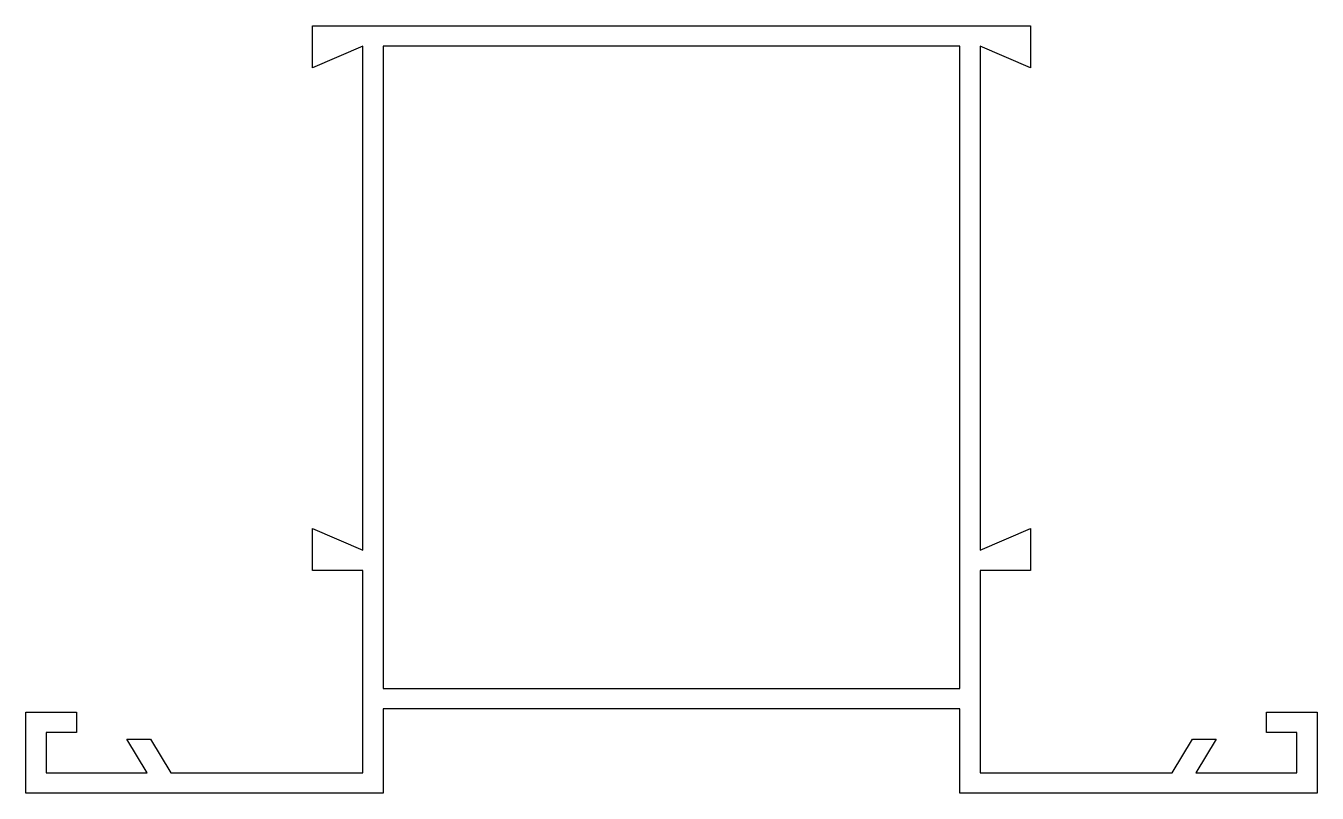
# Model space of a CAD drawing. Extents: x 118.5 to 195.1, y 199.3 to 244.8.
import ezdxf

# ---------------------------------------------------------------- set-up
doc = ezdxf.new("R2010")
doc.units = 0
doc.layers.add('ER', color=220, linetype='CONTINUOUS')

msp = doc.modelspace()

# ---------------------------------------------------------------- linework, layer by layer
at = {"layer": 'ER', "color": 7}
for points in [[(195.117, 204.113), (195.117, 199.313), (173.919, 199.313), (173.919, 204.313), (139.723, 204.313), (139.723, 199.313), (118.525, 199.313), (118.525, 204.113), (121.525, 204.113), (121.525, 202.913), (119.725, 202.913), (119.725, 200.513), (125.724, 200.513), (124.523, 202.513), (125.922, 202.513), (127.124, 200.513), (138.523, 200.513), (138.523, 212.512), (135.523, 212.512), (135.523, 215.012), (138.523, 213.712), (138.523, 243.609), (135.523, 242.309), (135.523, 244.809), (178.119, 244.809), (178.119, 242.309), (175.119, 243.609), (175.119, 213.712), (178.119, 215.012), (178.119, 212.512), (175.119, 212.512), (175.119, 200.513), (186.518, 200.513), (187.72, 202.513), (189.119, 202.513), (187.918, 200.513), (193.917, 200.513), (193.917, 202.913), (192.118, 202.913), (192.118, 204.113)], [(139.723, 243.609), (139.723, 205.513), (173.919, 205.513), (173.919, 243.609)]]:
    msp.add_lwpolyline(points, close=True, dxfattribs=at)

doc.saveas('drawing.dxf')
